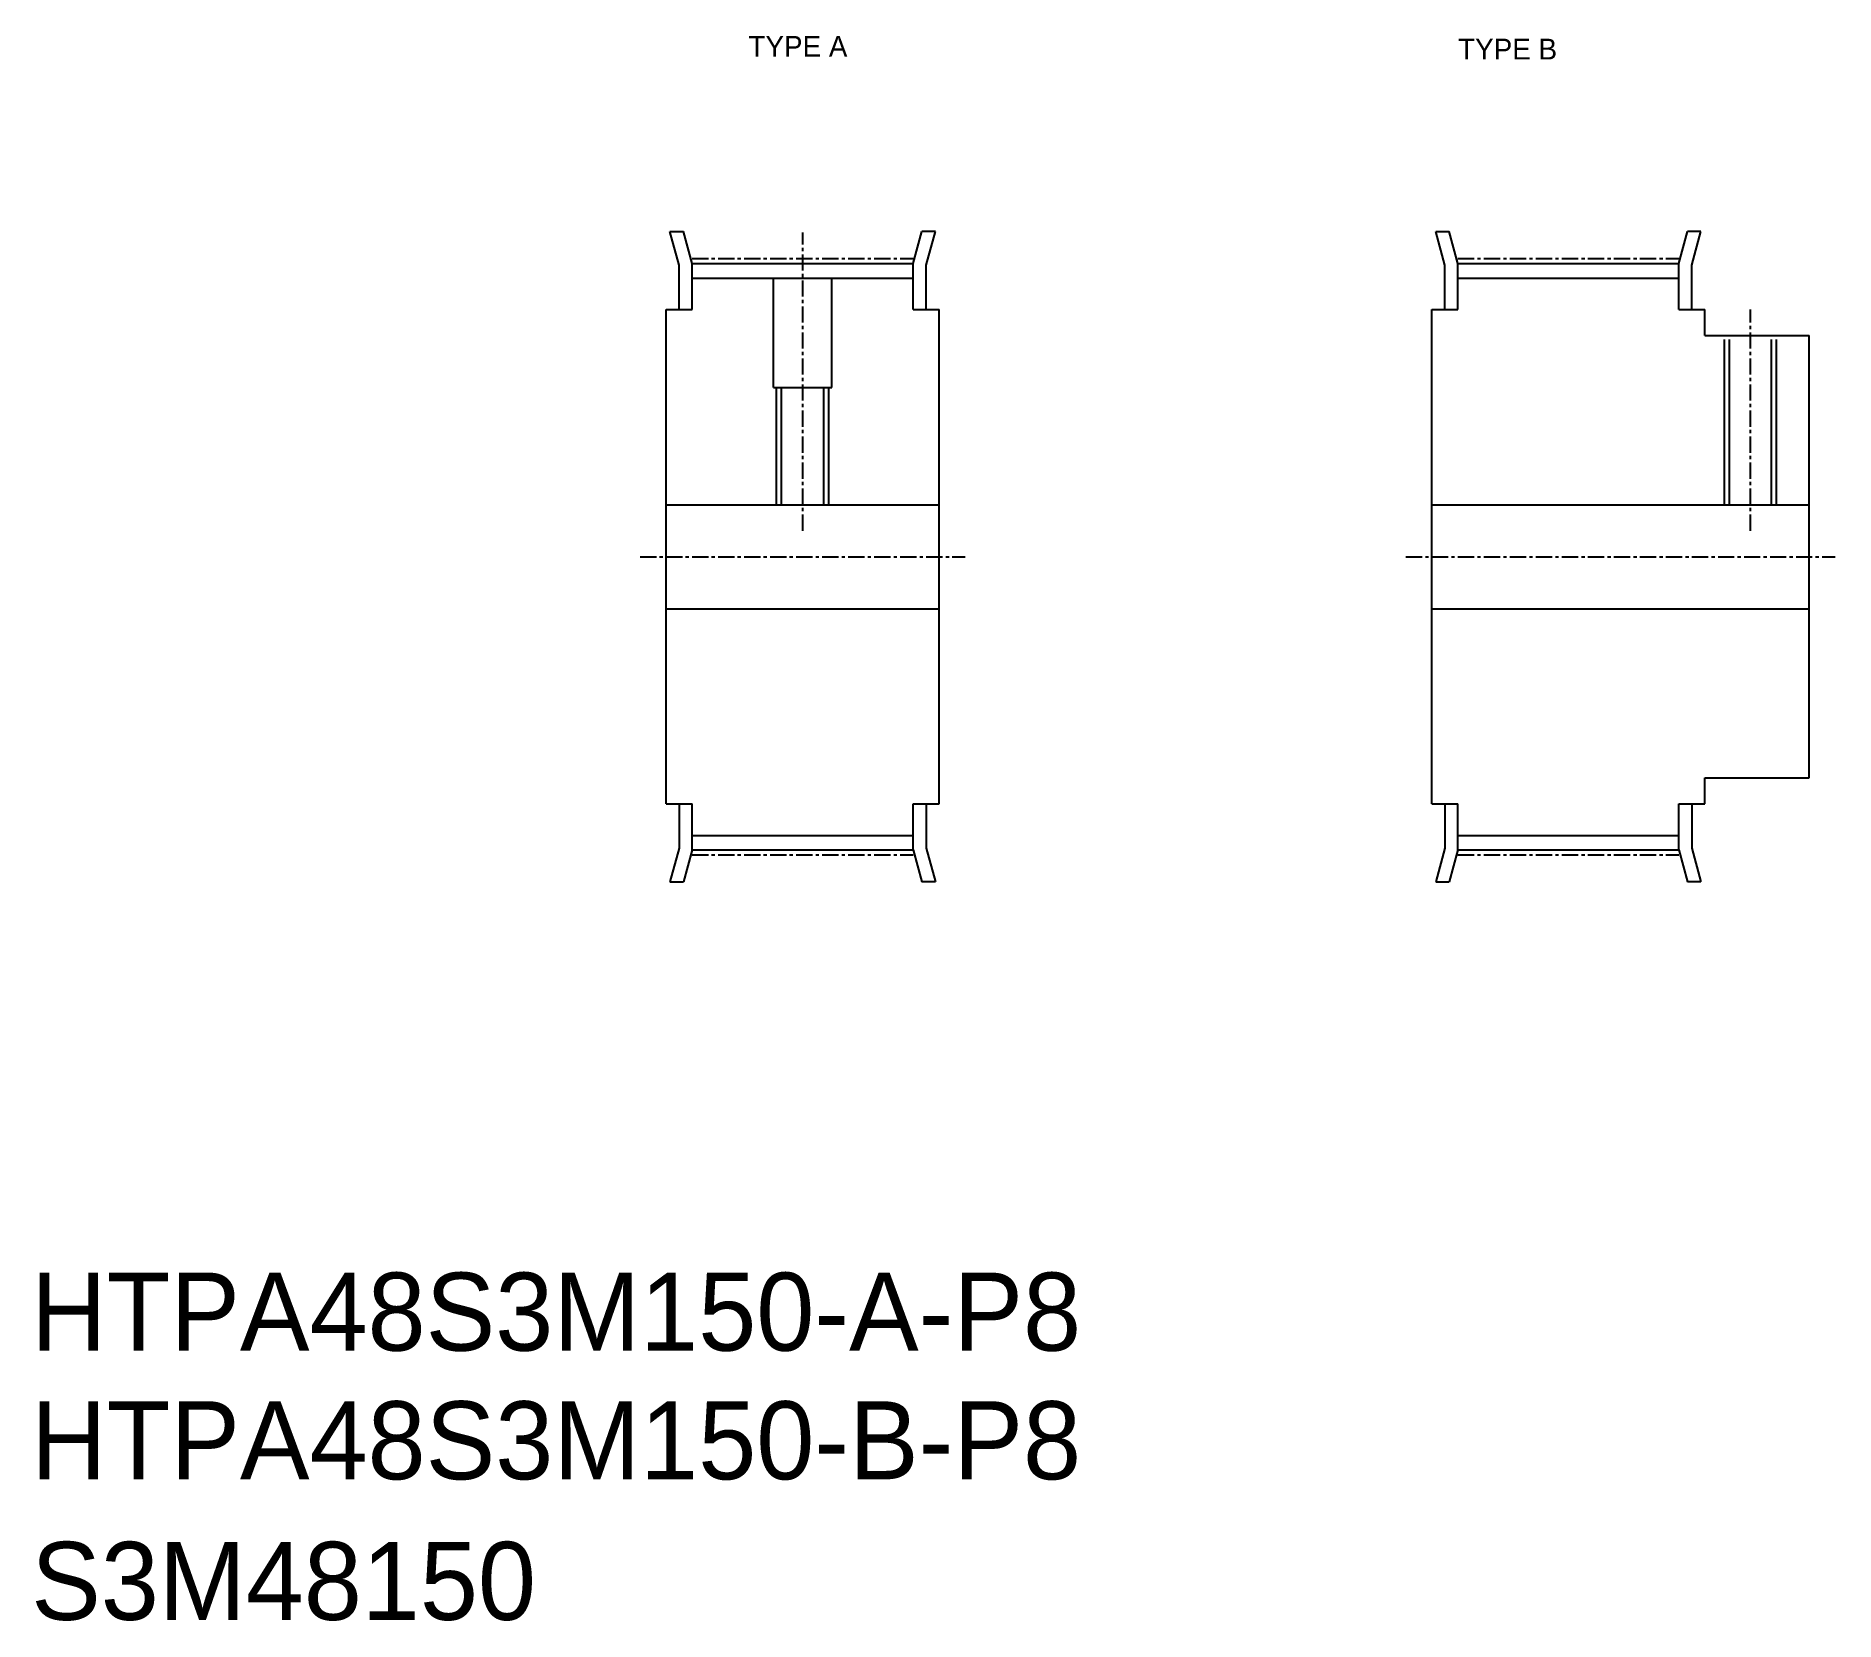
# Model space of a CAD drawing. Extents: x -286 to -147, y -61 to 61.
import ezdxf

# ---------------------------------------------------------------- set-up
doc = ezdxf.new("R2010")
doc.units = 0
doc.linetypes.add('CENTER', pattern=[2, 1.25, -0.25, 0.25, -0.25])
doc.linetypes.add('DASHED', pattern=[19.05, 12.7, -6.35])
doc.layers.get('0').update_dxf_attribs({"linetype": 'CONTINUOUS'})
doc.layers.add('CENTER', color=1, linetype='CENTER')

msp = doc.modelspace()

# ---------------------------------------------------------------- linework, layer by layer
for p, q in [((-236.18, 43.34), (-236.88, 45.93)), ((-236.88, 45.93), (-235.84, 45.93)), ((-235.18, 43.47), (-235.84, 45.93)), ((-218.18, 43.47), (-217.52, 45.93)), ((-216.48, 45.93), (-217.52, 45.93)), ((-217.18, 43.34), (-216.48, 45.93)), ((-177.31, 43.34), (-178.01, 45.93)), ((-178.01, 45.93), (-176.97, 45.93)), ((-176.31, 43.47), (-176.97, 45.93)), ((-159.31, 43.47), (-158.65, 45.93)), ((-157.62, 45.93), (-158.65, 45.93)), ((-158.31, 43.34), (-157.62, 45.93)), ((-236.18, 39.93), (-236.18, 43.34)), ((-235.18, 43.47), (-218.18, 43.47)), ((-235.18, 39.93), (-235.18, 43.47)), ((-218.18, 39.93), (-218.18, 43.47)), ((-217.18, 39.93), (-217.18, 43.34)), ((-177.31, 39.93), (-177.31, 43.34)), ((-176.31, 43.47), (-159.31, 43.47)), ((-176.31, 39.93), (-176.31, 43.47)), ((-159.31, 39.93), (-159.31, 43.47)), ((-158.31, 39.93), (-158.31, 43.34)), ((-235.18, 42.36), (-218.18, 42.36)), ((-176.31, 42.36), (-159.31, 42.36)), ((-237.18, 1.93), (-237.18, 39.93)), ((-237.18, 39.93), (-235.18, 39.93)), ((-218.18, 39.93), (-216.18, 39.93)), ((-216.18, 1.93), (-216.18, 39.93)), ((-178.31, 1.93), (-178.31, 39.93)), ((-178.31, 39.93), (-176.31, 39.93)), ((-159.31, 39.93), (-157.31, 39.93)), ((-157.31, 37.93), (-157.31, 39.93)), ((-157.31, 37.93), (-149.31, 37.93)), ((-149.31, 3.93), (-149.31, 37.93)), ((-227.8, 33.93), (-227.8, 33.93)), ((-226.68, 33.93), (-226.68, 33.93)), ((-237.18, 24.93), (-216.18, 24.93)), ((-178.31, 24.93), (-149.31, 24.93)), ((-237.18, 16.93), (-216.18, 16.93)), ((-178.31, 16.93), (-149.31, 16.93)), ((-157.31, 3.93), (-149.31, 3.93)), ((-157.31, 1.93), (-157.31, 3.93)), ((-237.18, 1.93), (-235.18, 1.93)), ((-236.18, 1.93), (-236.18, -1.47)), ((-235.18, -1.6), (-235.18, 1.93)), ((-218.18, -1.6), (-218.18, 1.93)), ((-218.18, 1.93), (-216.18, 1.93)), ((-217.18, 1.93), (-217.18, -1.47)), ((-178.31, 1.93), (-176.31, 1.93)), ((-177.31, 1.93), (-177.31, -1.47)), ((-176.31, -1.6), (-176.31, 1.93)), ((-159.31, -1.6), (-159.31, 1.93)), ((-159.31, 1.93), (-157.31, 1.93)), ((-158.31, 1.93), (-158.31, -1.47)), ((-235.18, -0.49), (-218.18, -0.49)), ((-176.31, -0.49), (-159.31, -0.49)), ((-236.18, -1.47), (-236.88, -4.07)), ((-235.18, -1.6), (-235.84, -4.07)), ((-235.18, -1.6), (-218.18, -1.6)), ((-218.18, -1.6), (-217.52, -4.07)), ((-217.18, -1.47), (-216.48, -4.07)), ((-177.31, -1.47), (-178.01, -4.07)), ((-176.31, -1.6), (-176.97, -4.07)), ((-176.31, -1.6), (-159.31, -1.6)), ((-159.31, -1.6), (-158.65, -4.07)), ((-158.31, -1.47), (-157.62, -4.07)), ((-236.88, -4.07), (-235.84, -4.07)), ((-216.48, -4.07), (-217.52, -4.07)), ((-178.01, -4.07), (-176.97, -4.07)), ((-157.62, -4.07), (-158.65, -4.07))]:
    msp.add_line(p, q)
at = {"color": 3, "linetype": 'DASHED'}
for p, q in [((-228.93, 33.93), (-228.93, 42.36)), ((-224.43, 33.93), (-224.43, 42.36)), ((-155.81, 24.93), (-155.81, 37.93)), ((-155.43, 24.93), (-155.43, 37.93)), ((-152.19, 24.93), (-152.19, 37.93)), ((-151.81, 24.93), (-151.81, 37.93)), ((-228.93, 33.93), (-224.43, 33.93)), ((-228.68, 24.93), (-228.68, 33.93)), ((-228.3, 24.93), (-228.3, 33.93)), ((-225.06, 24.93), (-225.06, 33.93)), ((-224.68, 24.93), (-224.68, 33.93))]:
    msp.add_line(p, q, dxfattribs=at)
at = {"layer": 'CENTER', "color": 1, "linetype": 'CENTER'}
for p, q in [((-226.68, 22.93), (-226.68, 45.85)), ((-235.18, 43.85), (-218.18, 43.85)), ((-176.31, 43.85), (-159.31, 43.85)), ((-153.81, 22.93), (-153.81, 39.93)), ((-239.18, 20.93), (-214.18, 20.93)), ((-180.31, 20.93), (-147.31, 20.93)), ((-235.18, -1.99), (-218.18, -1.99)), ((-176.31, -1.99), (-159.31, -1.99))]:
    msp.add_line(p, q, dxfattribs=at)

# ---------------------------------------------------------------- texts
for s, p in [('TYPE A', (-230.85, 59.37)), ('TYPE B', (-176.29, 59.16))]:
    msp.add_text(s, height=1.6).set_placement(p)
at = {"color": 7, "linetype": 'CONTINUOUS'}
for s, p in [('HTPA48S3M150-A-P8', (-285.99, -40.11)), ('HTPA48S3M150-B-P8', (-285.99, -50)), ('S3M48150', (-285.99, -60.81))]:
    msp.add_text(s, height=6, dxfattribs=at).set_placement(p)

doc.saveas('drawing.dxf')
